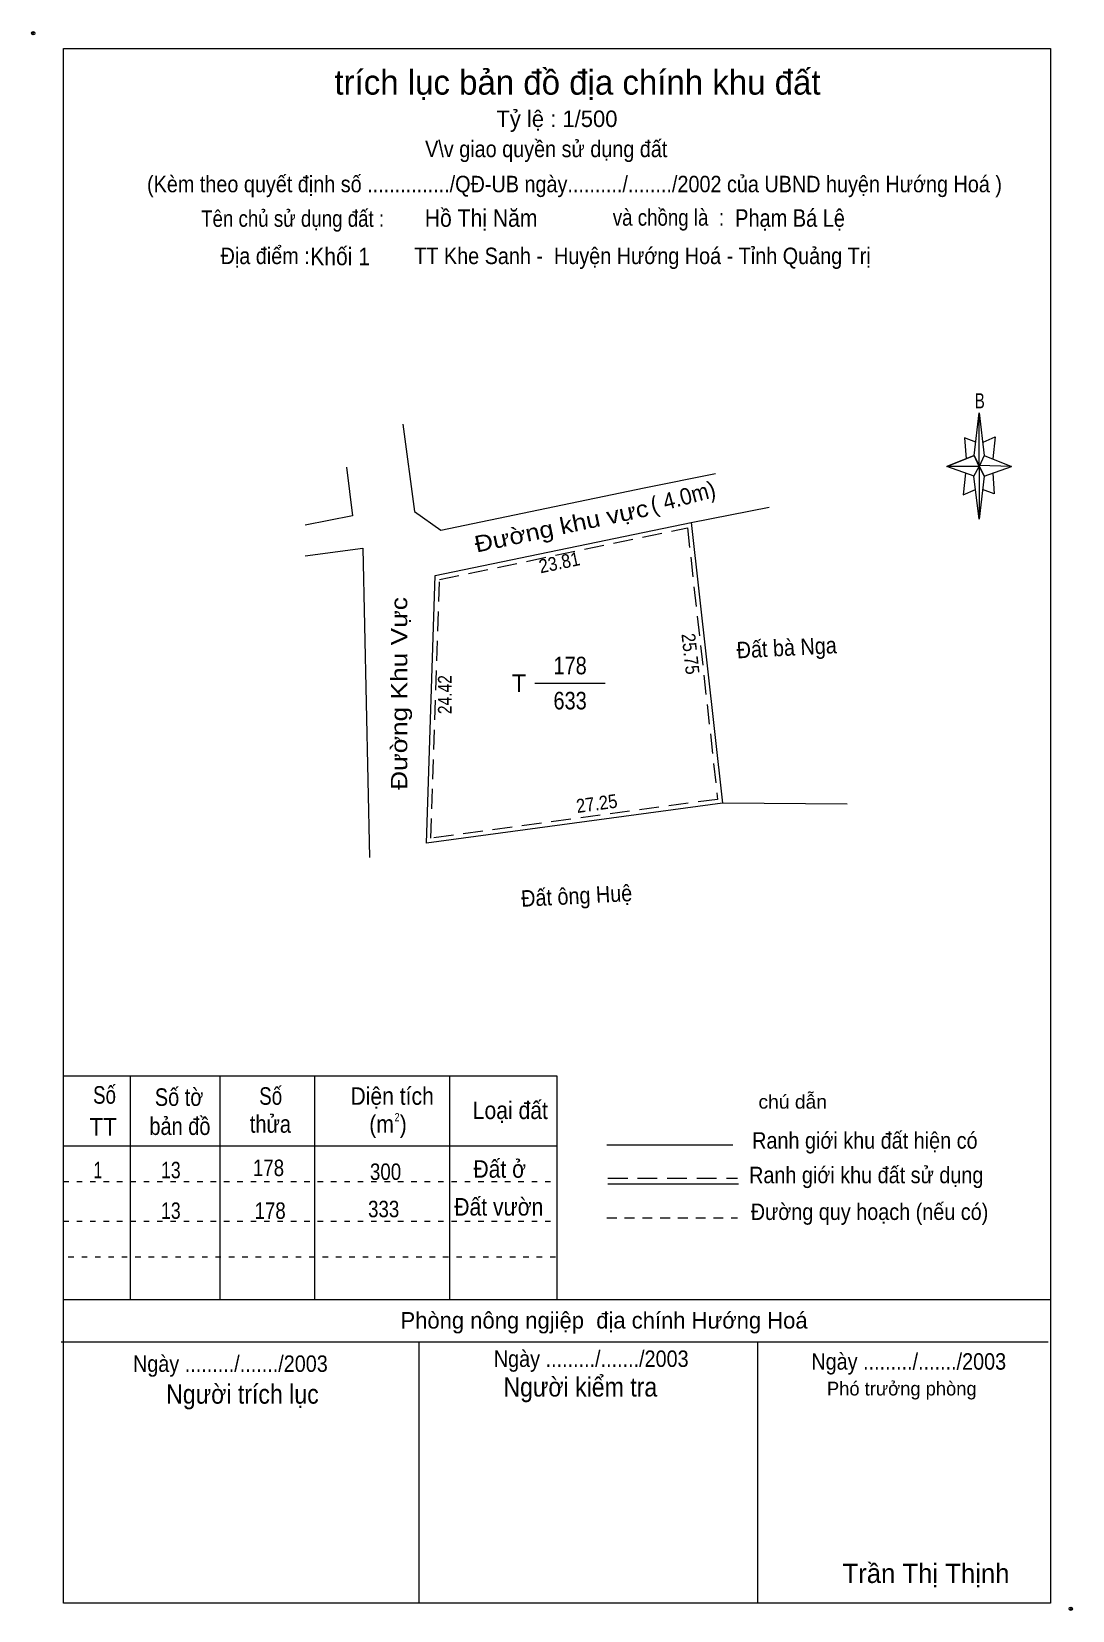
# Model space of a CAD drawing. Header units: centimetres. Extents: x 0.4 to 19.4, y 1 to 29.8.
import ezdxf
from ezdxf.enums import TextEntityAlignment as Align

# ---------------------------------------------------------------- set-up
doc = ezdxf.new("R2010")
doc.units = ezdxf.units.CM
doc.header["$LTSCALE"] = 0.12
doc.header["$PDMODE"] = 32
doc.header["$PDSIZE"] = 0.06
for name, pattern in [('DOTTED', [1.5, 0.3, -1.2]), ('MEDIUM_DASHED', [4.5, 3, -1.5]), ('SHORT_DASHED', [2.7, 1.5, -1.2])]:
    doc.linetypes.add(name, pattern=pattern)
for name, color, linetype, lineweight in [('1', 7, 'DOTTED', 13), ('33', 7, 'Continuous', 13), ('34', 7, 'Continuous', 13), ('5', 7, 'Continuous', 13)]:
    doc.layers.add(name, color=color, linetype=linetype, lineweight=lineweight)
doc.layers.add('50', color=7, linetype='Continuous')

msp = doc.modelspace()

# ---------------------------------------------------------------- linework, layer by layer
at = {"layer": '1'}
for p, q in [((1, 8.79), (10, 8.79)), ((1, 8.07), (10, 8.07)), ((1.09, 7.42), (10, 7.42))]:
    msp.add_line(p, q, dxfattribs=at)
at = {"layer": '1', "linetype": 'Continuous'}
msp.add_lwpolyline([(7.62, 14.96), (7.78, 19.84), (12.45, 20.81), (13.02, 15.69)], close=True, dxfattribs=at)
at = {"layer": '33'}
msp.add_line((9.6, 17.88), (10.88, 17.88), dxfattribs=at)
at = {"layer": '34'}
for p, q in [((11.59, 21.44), (12.89, 21.7)), ((12.45, 20.81), (13.87, 21.09)), ((15.29, 15.67), (13.02, 15.69))]:
    msp.add_line(p, q, dxfattribs=at)
for points in [[(7.19, 22.6), (7.4, 21.01), (7.88, 20.67), (11.59, 21.44)], [(6.16, 21.82), (6.27, 20.93), (5.41, 20.76)], [(5.41, 20.2), (6.46, 20.34), (6.58, 14.7)]]:
    msp.add_lwpolyline(points, dxfattribs=at)
msp.add_lwpolyline([(12.45, 20.81), (13.02, 15.69), (7.62, 14.96), (7.78, 19.84)], close=True, dxfattribs=at)
at = {"layer": '34', "linetype": 'MEDIUM_DASHED'}
msp.add_lwpolyline([(12.38, 20.71), (12.93, 15.76), (7.7, 15.05), (7.86, 19.77)], close=True, dxfattribs=at)
at = {"layer": '5'}
for p, q in [((17.61, 22.03), (17.7, 22.81)), ((17.79, 22.03), (18.29, 21.83)), ((17.61, 21.65), (17.11, 21.83)), ((17.79, 21.65), (17.7, 20.87)), ((17.95, 21.71), (17.97, 21.33)), ((17.97, 21.33), (17.76, 21.41)), ((1, 10.72), (10, 10.72)), ((2.22, 10.72), (2.22, 6.64)), ((3.85, 10.72), (3.85, 6.64)), ((5.58, 10.72), (5.58, 6.64)), ((8.04, 10.72), (8.04, 6.64)), ((10, 10.72), (10, 6.64)), ((1, 9.44), (10, 9.44)), ((10.91, 9.46), (13.21, 9.46)), ((10.93, 8.75), (13.31, 8.75)), ((1, 6.64), (19, 6.64)), ((0.96, 5.87), (18.96, 5.87)), ((7.48, 5.87), (7.48, 1.1)), ((13.66, 5.87), (13.66, 1.1))]:
    msp.add_line(p, q, dxfattribs=at)
at = {"layer": '5', "linetype": 'MEDIUM_DASHED'}
msp.add_line((10.93, 8.85), (13.29, 8.85), dxfattribs=at)
at = {"layer": '5', "linetype": 'SHORT_DASHED'}
msp.add_line((10.91, 8.13), (13.29, 8.13), dxfattribs=at)
at = {"layer": '5'}
for points in [[(1, 29.45), (19, 29.45), (19, 1.1), (1, 1.1)], [(17.7, 22.81), (17.79, 22.03), (17.7, 21.83)], [(17.7, 21.83), (17.11, 21.83), (17.61, 22.03), (17.79, 21.65), (18.29, 21.83), (17.7, 21.85)], [(17.7, 21.83), (17.7, 20.87), (17.6, 21.65)]]:
    msp.add_lwpolyline(points, close=True, dxfattribs=at)
for points in [[(17.64, 22.27), (17.43, 22.35), (17.46, 21.97)], [(17.77, 22.27), (17.99, 22.37), (17.95, 21.97)], [(17.7, 21.83), (17.61, 22.03), (17.11, 21.83)], [(17.45, 21.71), (17.41, 21.31), (17.63, 21.41)], [(17.7, 21.83), (17.79, 21.65), (18.29, 21.83)]]:
    msp.add_lwpolyline(points, dxfattribs=at)
for p in [(0.45, 29.73), (19.37, 1)]:
    msp.add_point(p, dxfattribs=at)

# ---------------------------------------------------------------- texts
at = {"layer": '1'}
for s, height, rotation, width, p in [('( 4.0m)', 0.2999, 15, 0.95, (12.3362, 21.1271)), ('Đường khu vực  ', 0.3, 12, 1.15, (10.2388, 20.6211)), ('Đường Khu Vực', 0.2988, 90, 1.2, (7.27, 17.69)), ('Đất bà Nga', 0.3, 3, 0.9, (14.1971, 18.377)), ('Đất ông Huệ', 0.3, 3, 0.9, (10.3671, 13.8528))]:
    msp.add_text(s, height=height, rotation=rotation, dxfattribs=dict(at, width=width)).set_placement(p, align=Align.CENTER)
for s, height, width, p in [('2', 0.15, 0.8, (7.085, 9.89)), ('1', 0.3, 0.7, (1.63, 8.85)), ('13', 0.3, 0.8, (2.96, 8.85)), ('178', 0.3, 0.85, (4.74, 8.89)), ('300', 0.3, 0.85, (6.875, 8.82)), ('13', 0.3, 0.8, (2.96, 8.11)), ('178', 0.3, 0.85, (4.77, 8.11)), ('333', 0.3, 0.85, (6.84, 8.14))]:
    msp.add_text(s, height=height, dxfattribs=dict(at, width=width)).set_placement(p, align=Align.CENTER)
at = {"layer": '33', "width": 0.85}
for s, p in [('178', (10.24, 18.04)), ('633', (10.24, 17.4))]:
    msp.add_text(s, height=0.32, dxfattribs=at).set_placement(p, align=Align.CENTER)
at = {"layer": '33'}
msp.add_text('T', height=0.32, dxfattribs=at).set_placement((9.44, 17.72), align=Align.RIGHT)
at = {"layer": '34'}
for s, width, p in [('Hồ Thị Năm', 0.9, (7.59, 26.2)), ('Phạm Bá Lệ', 0.85, (13.25, 26.2)), ('Khối 1', 0.9, (5.5, 25.5))]:
    msp.add_text(s, height=0.32, dxfattribs=dict(at, width=width)).set_placement(p)
at = {"layer": '5'}
for s, height, p in [('trích lục bản đồ địa chính khu đất', 0.45, (10.375, 28.61)), ('Tỷ lệ : 1/500', 0.3, (10, 28.02)), ('Phòng nông ngjiệp  địa chính Hướng Hoá ', 0.3, (10.915, 6.11)), ('Phó trưởng phòng ', 0.25, (16.335, 4.89)), ('Trần Thị Thịnh', 0.35, (16.73, 1.47))]:
    msp.add_text(s, height=height, dxfattribs=at).set_placement(p, align=Align.CENTER)
for s, height, width, p in [('V\\v giao quyền sử dụng đất ', 0.3, 0.9, (9.855, 27.47)), ('(Kèm theo quyết định số .............../QĐ-UB ngày........../......../2002 của UBND huyện Hướng Hoá )', 0.3, 0.9, (10.32, 26.83)), ('Tên chủ sử dụng đất :', 0.3, 0.85, (5.18, 26.2)), ('và chồng là  : ', 0.3, 0.85, (12.08, 26.22)), ('Địa điểm :                   TT Khe Sanh -  Huyện Hướng Hoá - Tỉnh Quảng Trị ', 0.3, 0.9, (9.845, 25.52)), ('B', 0.2756, 0.75, (17.71, 22.89)), ('Số', 0.32, 0.8, (1.75, 10.21)), ('Số tờ', 0.32, 0.85, (3.11, 10.17)), ('Số', 0.32, 0.8, (4.78, 10.19)), ('Diện tích', 0.32, 0.9, (6.995, 10.19)), ('chú dẫn', 0.25, 1.05, (14.3, 10.12)), ('Loại đất', 0.32, 0.9, (9.15, 9.93)), ('TT', 0.32, 0.95, (1.725, 9.63)), ('bản đồ', 0.32, 0.85, (3.125, 9.64)), ('thửa', 0.32, 0.85, (4.775, 9.68)), ('(m )', 0.32, 0.9, (6.92, 9.68)), ('Ranh giới khu đất hiện có ', 0.3, 0.9, (15.665, 9.39)), ('Đất ở ', 0.32, 0.9, (9.01, 8.86)), ('Ranh giới khu đất sử dụng', 0.3, 0.9, (15.64, 8.76)), ('Đất vườn', 0.32, 0.9, (8.94, 8.17)), ('Đường quy hoạch (nếu có)', 0.3, 0.9, (15.7, 8.09)), ('Ngày ........./......./2003', 0.3, 0.9, (4.045, 5.32)), ('Ngày ........./......./2003', 0.3, 0.9, (10.625, 5.41)), ('Ngày ........./......./2003', 0.3, 0.9, (16.415, 5.36)), ('Người kiểm tra ', 0.35, 0.9, (10.485, 4.87)), ('Người trích lục', 0.35, 0.9, (4.265, 4.74))]:
    msp.add_text(s, height=height, dxfattribs=dict(at, width=width)).set_placement(p, align=Align.CENTER)
at = {"layer": '50'}
for s, rotation, width, p in [('23.81', 11.777, 0.9, (10.0695, 19.957)), ('25.75', 276.421, 0.9, (12.3118, 18.399)), ('24.42', 90, 0.85, (8.08, 17.67)), ('27.25', 7.761, 0.9, (10.7431, 15.5609))]:
    msp.add_text(s, height=0.25, rotation=rotation, dxfattribs=dict(at, width=width)).set_placement(p, align=Align.CENTER)

doc.saveas('drawing.dxf')
